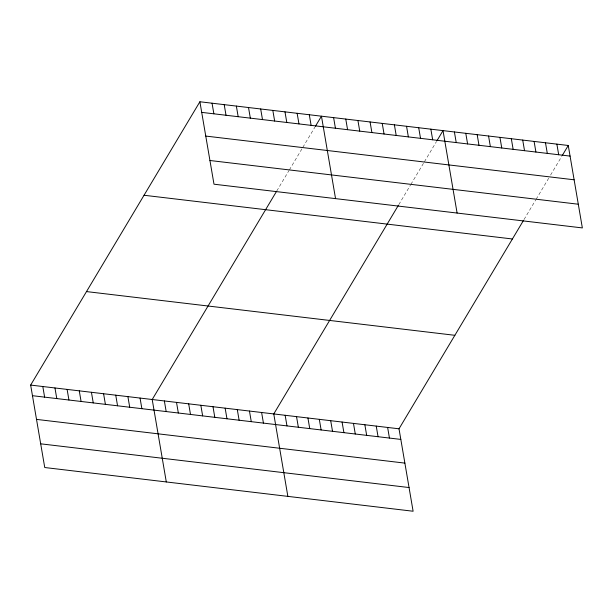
<?xml version="1.0" encoding="UTF-8"?>
<svg xmlns="http://www.w3.org/2000/svg" width="613" height="613" viewBox="0 0 613 613"><rect width="100%" height="100%" fill="white"/><g stroke="black" fill="none" stroke-linecap="round" stroke-linejoin="round"><path stroke-width="0.46" stroke-dasharray="3.06 2.3" d="M276.777 190.98L288.876 170.721M289.344 169.947L301.91 148.905M302.837 147.35L314.936 127.09M398.802 204.627L410.434 185.149M410.902 184.375L423.468 163.334M424.395 161.778L436.502 141.519M524.046 219.5L535.678 200.022M536.145 199.24L549.179 177.425M550.574 175.088L561.738 156.384"/><path stroke-width="0.92" d="M523.579 220.274L399.009 428.801L413.108 511.242L44.741 467.52L30.65 385.079L199.892 101.758L568.259 145.48L582.35 227.921L213.991 184.199L199.892 101.758M276.31 191.762L152.208 399.507L166.299 481.948M315.404 126.316L321.457 116.186L335.549 198.627M398.335 205.409L273.766 413.936L287.865 496.377M436.962 140.745L443.015 130.615L457.106 213.056M562.205 155.61L568.259 145.48M201.708 112.371L570.075 156.093M205.761 136.071L574.12 179.793M209.937 160.499L578.297 204.221M144.047 195.256L512.407 238.978M86.502 291.581L454.861 335.303M30.65 385.079L399.009 428.801M32.466 395.691L400.825 439.414M36.519 419.392L404.879 463.114M40.688 443.82L409.055 487.542M556.872 144.124L558.688 154.737M545.486 142.775L547.302 153.388M534.099 141.427L535.915 152.039M522.713 140.071L524.529 150.683M511.326 138.722L513.142 149.334M499.94 137.373L501.756 147.986M488.561 136.017L490.369 146.63M477.175 134.668L478.983 145.281M465.788 133.32L467.596 143.932M454.402 131.964L456.218 142.576M430.855 129.167L432.671 139.779M418.702 127.726L420.518 138.339M406.549 126.286L408.358 136.898M394.389 124.845L396.205 135.458M382.236 123.397L384.052 134.009M370.076 121.956L371.892 132.569M357.923 120.516L359.739 131.128M345.77 119.068L347.579 129.68M387.631 427.445L389.439 438.057M333.61 117.627L335.426 128.24M376.244 426.096L378.052 436.709M364.858 424.748L366.666 435.36M309.297 114.738L311.113 125.351M353.471 423.391L355.287 434.004M297.144 113.298L298.96 123.91M342.085 422.043L343.901 432.655M284.984 111.857L286.8 122.47M330.698 420.694L332.514 431.307M272.831 110.417L274.647 121.029M319.312 419.338L321.128 429.951M260.678 108.968L262.487 119.581M307.925 417.989L309.741 428.602M248.518 107.528L250.334 118.14M296.539 416.641L298.355 427.253M236.365 106.087L238.173 116.7M285.152 415.285L286.968 425.897M224.205 104.639L226.021 115.252M212.052 103.199L213.868 113.811M261.613 412.488L263.429 423.1M249.46 411.047L251.269 421.66M237.3 409.607L239.116 420.219M225.147 408.166L226.963 418.779M212.987 406.718L214.803 417.33M200.834 405.277L202.65 415.89M188.681 403.837L190.49 414.449M176.521 402.389L178.337 413.001M164.368 400.948L166.177 411.561M140.055 398.059L141.871 408.672M127.895 396.619L129.711 407.231M115.742 395.178L117.558 405.791M103.589 393.738L105.398 404.35M91.429 392.289L93.245 402.902M79.276 390.849L81.085 401.461M67.116 389.408L68.932 400.021M54.963 387.96L56.779 398.573M42.803 386.519L44.619 397.132"/></g></svg>
